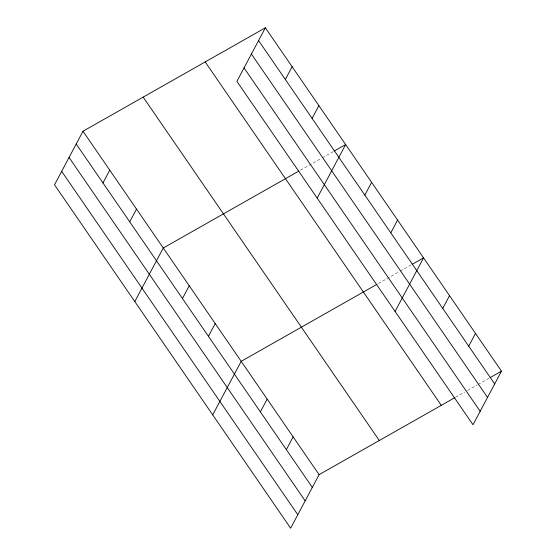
<?xml version="1.0" encoding="UTF-8"?>
<svg xmlns="http://www.w3.org/2000/svg" width="556" height="556" viewBox="0 0 556 556"><rect width="100%" height="100%" fill="white"/><g stroke="black" fill="none" stroke-linecap="round" stroke-linejoin="round"><path stroke-width="0.42" stroke-dasharray="2.78 2.08" d="M300.504 170.157L321.57 158.21M322.32 157.786L333.607 151.385M378.427 283.477L399.493 271.53M400.244 271.106L411.523 264.705M455.593 397.227L464.621 392.105M467.631 390.402L477.409 384.856M478.16 384.425L489.447 378.024"/><path stroke-width="0.83" d="M265.365 27.8L236.891 81.357L473.003 424.756L501.484 371.2L265.365 27.8L82.997 131.244L54.516 184.8L290.635 528.2L319.109 474.643L454.843 397.658M102.964 182.931L109.754 170.164M129.729 221.851L136.512 209.084M134.802 301.56L163.276 248.004L299.003 171.012M285.339 79.487L292.122 66.72M182.458 298.544L189.249 285.777M312.097 118.4L318.887 105.64M208.43 336.317L215.221 323.55M317.17 198.11L345.644 144.553L334.358 150.954M212.719 414.88L241.193 361.324L376.919 284.331M364.826 195.093L371.617 182.326M260.382 411.864L267.165 399.097M390.798 232.867L397.589 220.1M286.354 449.637L293.137 436.87M395.087 311.43L423.561 257.88L412.281 264.281M442.75 308.413L449.533 295.653M468.722 346.186L475.505 333.426M490.197 377.6L501.484 371.2M258.575 40.567L494.694 383.967M251.416 54.022L487.536 397.422M244.042 67.895L480.162 411.294M205.185 61.938L441.297 405.338M143.177 97.112L379.296 440.505M82.997 131.244L319.109 474.643M76.207 144.011L312.326 487.41M69.048 157.473L305.168 500.873M61.674 171.338L297.794 514.738"/></g></svg>
